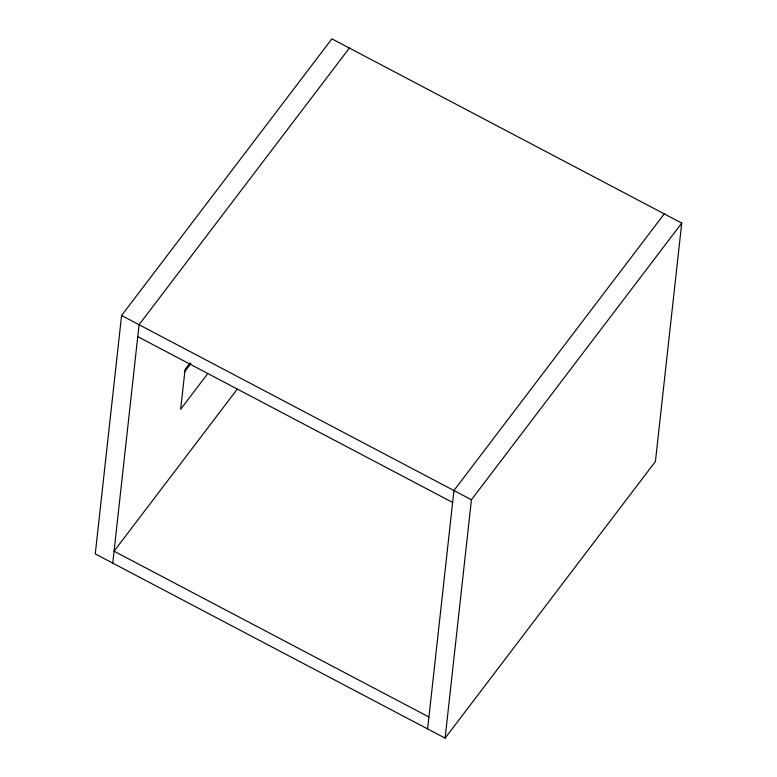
<?xml version="1.0" encoding="UTF-8"?>
<svg xmlns="http://www.w3.org/2000/svg" width="777" height="777" viewBox="0 0 777 777"><rect width="100%" height="100%" fill="white"/><g stroke="black" fill="none" stroke-linecap="round" stroke-linejoin="round"><path stroke-width="1.17" d="M121.581 315.511L95.26 553.914L445.114 738.15L655.419 461.489L681.74 223.086L331.886 38.85L121.581 315.511L471.435 499.747L445.114 738.15M112.752 563.121L139.073 324.718L349.378 48.057M427.622 728.943L453.943 490.53L664.248 213.879M190.161 362.801L185.062 369.512L180.672 409.246L207.644 373.756M184.324 372.222L190.88 363.587M237.17 389.258L114.073 551.204L428.943 717.016M471.435 499.747L681.74 223.086M137.762 336.635L452.632 502.457"/></g></svg>
